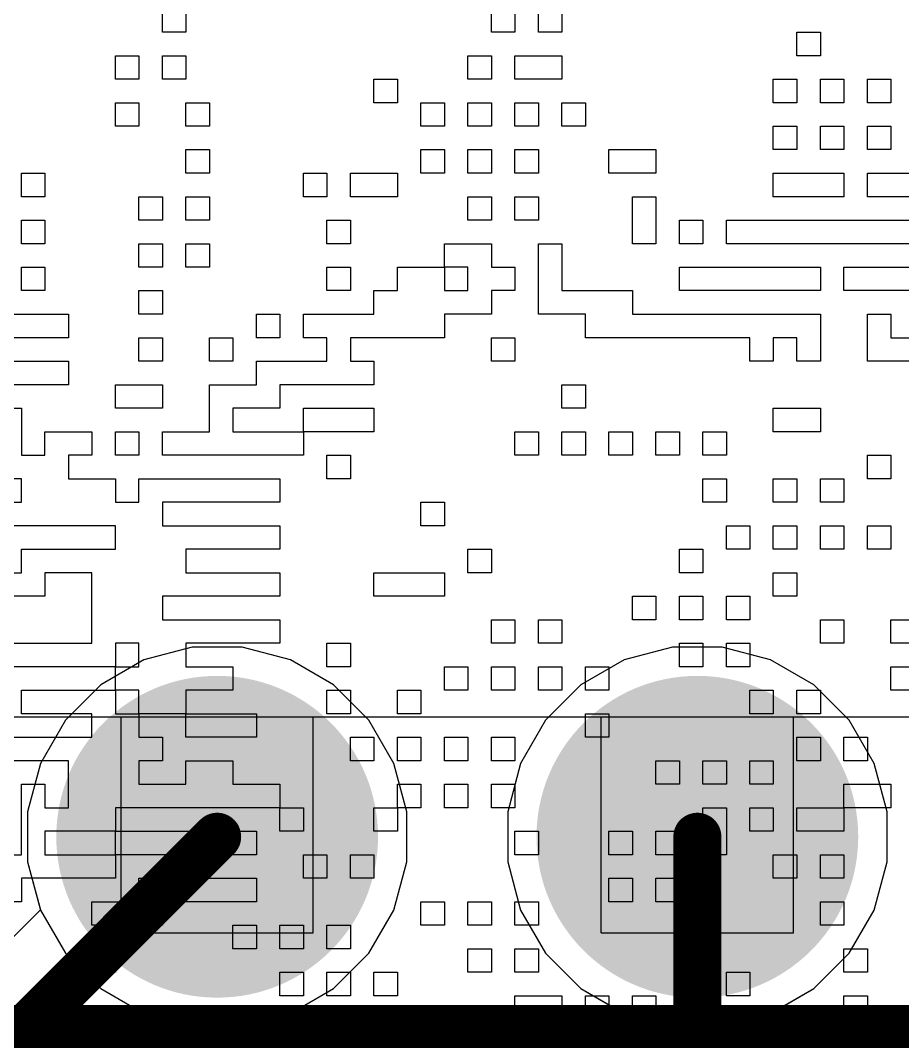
# Model space of a CAD drawing. Header units: inches. Extents: x 0.02 to 6.01, y 0.01 to 5.6.
# Drawn here: x 2.6159 to 2.7996, y 3.3324 to 3.545 of the extents above; entities that cross this region are included whole.
import ezdxf

# ---------------------------------------------------------------- set-up
doc = ezdxf.new("R2010")
doc.units = ezdxf.units.IN
doc.header["$MEASUREMENT"] = 0
for name, color, linetype in [('Bottom Layer', 5, 'Continuous'), ('Bottom Overlay', 54, 'Continuous'), ('Bottom Solder', 6, 'Continuous'), ('Mechanical 13', 56, 'Continuous'), ('Multi-Layer', 9, 'Continuous'), ('Pad Holes', 156, 'Continuous'), ('Top Layer', 1, 'Continuous'), ('Top Overlay', 2, 'Continuous'), ('Top Solder', 216, 'Continuous')]:
    doc.layers.add(name, color=color, linetype=linetype)

# ---------------------------------------------------------------- blocks, each defined once
blk = doc.blocks.new('DIP254P1524X483_40_35')
at = {"layer": 'Bottom Layer'}
h = blk.add_hatch(color=5, dxfattribs=at)
edge = h.paths.add_edge_path()
edge.add_arc((-0.6, 1.3), 0.0295, 0, 360)
h = blk.add_hatch(color=5, dxfattribs=at)
edge = h.paths.add_edge_path()
edge.add_arc((-0.6, 1.2), 0.0295, 0, 360)
at = {"layer": 'Bottom Solder'}
h = blk.add_hatch(color=6, dxfattribs=at)
edge = h.paths.add_edge_path()
edge.add_arc((-0.6, 1.3), 0.0335, 0, 360)
h = blk.add_hatch(color=6, dxfattribs=at)
edge = h.paths.add_edge_path()
edge.add_arc((-0.6, 1.2), 0.0335, 0, 360)
at = {"layer": 'Multi-Layer'}
h = blk.add_hatch(color=9, dxfattribs=at)
edge = h.paths.add_edge_path()
edge.add_arc((-0.6, 1.3), 0.0295, 0, 360)
h = blk.add_hatch(color=9, dxfattribs=at)
edge = h.paths.add_edge_path()
edge.add_arc((-0.6, 1.2), 0.0295, 0, 360)
at = {"layer": 'Pad Holes'}
h = blk.add_hatch(color=7, dxfattribs=at)
edge = h.paths.add_edge_path()
edge.add_arc((-0.6, 1.3), 0.0195, 0, 360)
h = blk.add_hatch(color=7, dxfattribs=at)
edge = h.paths.add_edge_path()
edge.add_arc((-0.6, 1.2), 0.0195, 0, 360)
at = {"layer": 'Top Layer'}
h = blk.add_hatch(color=1, dxfattribs=at)
edge = h.paths.add_edge_path()
edge.add_arc((-0.6, 1.3), 0.0295, 0, 360)
h = blk.add_hatch(color=1, dxfattribs=at)
edge = h.paths.add_edge_path()
edge.add_arc((-0.6, 1.2), 0.0295, 0, 360)
at = {"layer": 'Top Solder'}
h = blk.add_hatch(color=216, dxfattribs=at)
edge = h.paths.add_edge_path()
edge.add_arc((-0.6, 1.3), 0.0335, 0, 360)
h = blk.add_hatch(color=216, dxfattribs=at)
edge = h.paths.add_edge_path()
edge.add_arc((-0.6, 1.2), 0.0335, 0, 360)
at = {"layer": 'Mechanical 13'}
for points in [[(-0.575, 1.985), (-0.575, -0.085)], [(-0.62, 1.32), (-0.62, 1.28)], [(-0.62, 1.32), (-0.575, 1.32)], [(-0.575, 1.32), (-0.575, 1.28)], [(-0.62, 1.28), (-0.575, 1.28)], [(-0.62, 1.22), (-0.62, 1.18)], [(-0.62, 1.22), (-0.575, 1.22)], [(-0.575, 1.22), (-0.575, 1.18)], [(-0.62, 1.18), (-0.575, 1.18)]]:
    blk.add_lwpolyline(points, dxfattribs=at)
for points in [[(-0.62, 1.32, 1), (-0.62, 1.32, 1)], [(-0.62, 1.32, 1), (-0.62, 1.32, 1)], [(-0.575, 1.32, 1), (-0.575, 1.32, 1)], [(-0.575, 1.32, 1), (-0.575, 1.32, 1)], [(-0.62, 1.28, 1), (-0.62, 1.28, 1)], [(-0.62, 1.28, 1), (-0.62, 1.28, 1)], [(-0.575, 1.28, 1), (-0.575, 1.28, 1)], [(-0.575, 1.28, 1), (-0.575, 1.28, 1)], [(-0.62, 1.22, 1), (-0.62, 1.22, 1)], [(-0.62, 1.22, 1), (-0.62, 1.22, 1)], [(-0.575, 1.22, 1), (-0.575, 1.22, 1)], [(-0.575, 1.22, 1), (-0.575, 1.22, 1)], [(-0.62, 1.18, 1), (-0.62, 1.18, 1)], [(-0.62, 1.18, 1), (-0.62, 1.18, 1)], [(-0.575, 1.18, 1), (-0.575, 1.18, 1)], [(-0.575, 1.18, 1), (-0.575, 1.18, 1)]]:
    blk.add_lwpolyline(points, format="xyb", close=True, dxfattribs=at)

msp = doc.modelspace()

# ---------------------------------------------------------------- linework, layer by layer
at = {"layer": 'Bottom Layer'}
for p, q in [((2.65167, 3.4145), (2.64163, 3.41181)), ((2.66207, 3.4145), (2.65167, 3.4145)), ((2.67212, 3.41181), (2.66207, 3.4145)), ((2.75167, 3.4145), (2.74163, 3.41181)), ((2.76207, 3.4145), (2.75167, 3.4145)), ((2.77212, 3.41181), (2.76207, 3.4145)), ((2.64163, 3.41181), (2.63262, 3.40661)), ((2.68113, 3.40661), (2.67212, 3.41181)), ((2.74163, 3.41181), (2.73262, 3.40661)), ((2.78113, 3.40661), (2.77212, 3.41181)), ((2.63262, 3.40661), (2.62527, 3.39925)), ((2.68848, 3.39925), (2.68113, 3.40661)), ((2.73262, 3.40661), (2.72527, 3.39925)), ((2.78848, 3.39925), (2.78113, 3.40661)), ((2.62527, 3.39925), (2.62007, 3.39025)), ((2.69368, 3.39025), (2.68848, 3.39925)), ((2.72527, 3.39925), (2.72007, 3.39025)), ((2.79368, 3.39025), (2.78848, 3.39925)), ((2.62007, 3.39025), (2.61737, 3.3802)), ((2.69637, 3.3802), (2.69368, 3.39025)), ((2.72007, 3.39025), (2.71737, 3.3802)), ((2.79637, 3.3802), (2.79368, 3.39025)), ((2.61737, 3.3802), (2.61737, 3.3698)), ((2.69637, 3.3698), (2.69637, 3.3802)), ((2.71737, 3.3802), (2.71737, 3.3698)), ((2.79637, 3.3698), (2.79637, 3.3802)), ((2.61737, 3.3698), (2.62005, 3.35981)), ((2.69368, 3.35975), (2.69637, 3.3698)), ((2.71737, 3.3698), (2.72007, 3.35975)), ((2.79368, 3.35975), (2.79637, 3.3698)), ((2.62005, 3.35981), (2.59942, 3.33918)), ((2.68848, 3.35075), (2.69368, 3.35975)), ((2.72007, 3.35975), (2.72527, 3.35075)), ((2.78848, 3.35075), (2.79368, 3.35975)), ((2.68113, 3.34339), (2.68848, 3.35075)), ((2.72527, 3.35075), (2.73262, 3.34339)), ((2.78113, 3.34339), (2.78848, 3.35075)), ((2.67212, 3.33819), (2.68113, 3.34339)), ((2.73262, 3.34339), (2.74158, 3.33822)), ((2.77217, 3.33822), (2.78113, 3.34339)), ((2.62553, 3.32203), (2.64168, 3.33818)), ((2.64168, 3.33818), (2.65167, 3.3355)), ((2.66207, 3.3355), (2.67212, 3.33819)), ((2.74158, 3.33822), (2.74158, 3.25524)), ((2.77217, 3.25587), (2.77217, 3.33822)), ((2.65167, 3.3355), (2.66207, 3.3355))]:
    msp.add_line(p, q, dxfattribs=at)
for points in [[(2.61024, 3.32836, 0.01, 0.01, 0), (2.65687, 3.375, 0.01, 0.01, 0)], [(2.75687, 3.2489, 0.01, 0.01, 0), (2.75687, 3.375, 0.01, 0.01, 0)]]:
    msp.add_lwpolyline(points, format="xyseb", dxfattribs=at)
for points in [[(2.65437, 3.375, 0.005, 0.005, 1), (2.65937, 3.375, 0.005, 0.005, 1)], [(2.75437, 3.375, 0.005, 0.005, 1), (2.75937, 3.375, 0.005, 0.005, 1)]]:
    msp.add_lwpolyline(points, format="xyseb", close=True, dxfattribs=at)
at = {"layer": 'Bottom Overlay'}
for p, q in [((2.64547, 3.54253), (2.64547, 3.54743)), ((2.65036, 3.54743), (2.65036, 3.54253)), ((2.71397, 3.54253), (2.71397, 3.54743)), ((2.71887, 3.54743), (2.71887, 3.54253)), ((2.72376, 3.54253), (2.72376, 3.54743)), ((2.72865, 3.54743), (2.72865, 3.54253)), ((2.65036, 3.54253), (2.64547, 3.54253)), ((2.71887, 3.54253), (2.71397, 3.54253)), ((2.72865, 3.54253), (2.72376, 3.54253)), ((2.77759, 3.53764), (2.77759, 3.54253)), ((2.77759, 3.54253), (2.78248, 3.54253)), ((2.78248, 3.54253), (2.78248, 3.53764)), ((2.63568, 3.53275), (2.63568, 3.53764)), ((2.63568, 3.53764), (2.64057, 3.53764)), ((2.64057, 3.53764), (2.64057, 3.53275)), ((2.64547, 3.53275), (2.64547, 3.53764)), ((2.64547, 3.53764), (2.65036, 3.53764)), ((2.65036, 3.53764), (2.65036, 3.53275)), ((2.70908, 3.53275), (2.70908, 3.53764)), ((2.70908, 3.53764), (2.71397, 3.53764)), ((2.71397, 3.53764), (2.71397, 3.53275)), ((2.71887, 3.53764), (2.72376, 3.53764)), ((2.71887, 3.53275), (2.71887, 3.53764)), ((2.72376, 3.53764), (2.72865, 3.53764)), ((2.72865, 3.53764), (2.72865, 3.53275)), ((2.78248, 3.53764), (2.77759, 3.53764)), ((2.64057, 3.53275), (2.63568, 3.53275)), ((2.65036, 3.53275), (2.64547, 3.53275)), ((2.68951, 3.52785), (2.68951, 3.53275)), ((2.68951, 3.53275), (2.6944, 3.53275)), ((2.6944, 3.53275), (2.6944, 3.52785)), ((2.71397, 3.53275), (2.70908, 3.53275)), ((2.72865, 3.53275), (2.71887, 3.53275)), ((2.77269, 3.52785), (2.77269, 3.53275)), ((2.77269, 3.53275), (2.77759, 3.53275)), ((2.77759, 3.53275), (2.77759, 3.52785)), ((2.78248, 3.52785), (2.78248, 3.53275)), ((2.78248, 3.53275), (2.78737, 3.53275)), ((2.78737, 3.53275), (2.78737, 3.52785)), ((2.79227, 3.52785), (2.79227, 3.53275)), ((2.79227, 3.53275), (2.79716, 3.53275)), ((2.79716, 3.53275), (2.79716, 3.52785)), ((2.63568, 3.52785), (2.64057, 3.52785)), ((2.63568, 3.52296), (2.63568, 3.52785)), ((2.64057, 3.52785), (2.64057, 3.52296)), ((2.65036, 3.52296), (2.65036, 3.52785)), ((2.65036, 3.52785), (2.65525, 3.52785)), ((2.65525, 3.52785), (2.65525, 3.52296)), ((2.6944, 3.52785), (2.68951, 3.52785)), ((2.69929, 3.52296), (2.69929, 3.52785)), ((2.69929, 3.52785), (2.70419, 3.52785)), ((2.70419, 3.52785), (2.70419, 3.52296)), ((2.70908, 3.52296), (2.70908, 3.52785)), ((2.70908, 3.52785), (2.71397, 3.52785)), ((2.71397, 3.52785), (2.71397, 3.52296)), ((2.71887, 3.52785), (2.72376, 3.52785)), ((2.71887, 3.52296), (2.71887, 3.52785)), ((2.72376, 3.52785), (2.72376, 3.52296)), ((2.72865, 3.52785), (2.73355, 3.52785)), ((2.72865, 3.52296), (2.72865, 3.52785)), ((2.73355, 3.52785), (2.73355, 3.52296)), ((2.77759, 3.52785), (2.77269, 3.52785)), ((2.78737, 3.52785), (2.78248, 3.52785)), ((2.79716, 3.52785), (2.79227, 3.52785)), ((2.64057, 3.52296), (2.63568, 3.52296)), ((2.65525, 3.52296), (2.65036, 3.52296)), ((2.70419, 3.52296), (2.69929, 3.52296)), ((2.71397, 3.52296), (2.70908, 3.52296)), ((2.72376, 3.52296), (2.71887, 3.52296)), ((2.73355, 3.52296), (2.72865, 3.52296)), ((2.77269, 3.52296), (2.77759, 3.52296)), ((2.77269, 3.51807), (2.77269, 3.52296)), ((2.77759, 3.52296), (2.77759, 3.51807)), ((2.78248, 3.52296), (2.78737, 3.52296)), ((2.78248, 3.51807), (2.78248, 3.52296)), ((2.78737, 3.52296), (2.78737, 3.51807)), ((2.79227, 3.51807), (2.79227, 3.52296)), ((2.79227, 3.52296), (2.79716, 3.52296)), ((2.79716, 3.52296), (2.79716, 3.51807)), ((2.65036, 3.51807), (2.65525, 3.51807)), ((2.65036, 3.51317), (2.65036, 3.51807)), ((2.65525, 3.51807), (2.65525, 3.51317)), ((2.69929, 3.51317), (2.69929, 3.51807)), ((2.69929, 3.51807), (2.70419, 3.51807)), ((2.70419, 3.51807), (2.70419, 3.51317)), ((2.70908, 3.51807), (2.71397, 3.51807)), ((2.70908, 3.51317), (2.70908, 3.51807)), ((2.71397, 3.51807), (2.71397, 3.51317)), ((2.71887, 3.51317), (2.71887, 3.51807)), ((2.71887, 3.51807), (2.72376, 3.51807)), ((2.72376, 3.51807), (2.72376, 3.51317)), ((2.73844, 3.51317), (2.73844, 3.51807)), ((2.73844, 3.51807), (2.74823, 3.51807)), ((2.74823, 3.51807), (2.74823, 3.51317)), ((2.77759, 3.51807), (2.77269, 3.51807)), ((2.78737, 3.51807), (2.78248, 3.51807)), ((2.79716, 3.51807), (2.79227, 3.51807)), ((2.61611, 3.50828), (2.61611, 3.51317)), ((2.61611, 3.51317), (2.621, 3.51317)), ((2.621, 3.51317), (2.621, 3.50828)), ((2.65525, 3.51317), (2.65036, 3.51317)), ((2.67483, 3.50828), (2.67483, 3.51317)), ((2.67483, 3.51317), (2.67972, 3.51317)), ((2.67972, 3.51317), (2.67972, 3.50828)), ((2.68461, 3.50828), (2.68461, 3.51317)), ((2.68461, 3.51317), (2.6944, 3.51317)), ((2.6944, 3.51317), (2.6944, 3.50828)), ((2.70419, 3.51317), (2.69929, 3.51317)), ((2.71397, 3.51317), (2.70908, 3.51317)), ((2.72376, 3.51317), (2.71887, 3.51317)), ((2.74823, 3.51317), (2.73844, 3.51317)), ((2.77269, 3.50828), (2.77269, 3.51317)), ((2.77269, 3.51317), (2.78737, 3.51317)), ((2.78737, 3.51317), (2.78737, 3.50828)), ((2.79227, 3.50828), (2.79227, 3.51317)), ((2.79227, 3.51317), (2.80205, 3.51317)), ((2.621, 3.50828), (2.61611, 3.50828)), ((2.64057, 3.50339), (2.64057, 3.50828)), ((2.64057, 3.50828), (2.64547, 3.50828)), ((2.64547, 3.50828), (2.64547, 3.50339)), ((2.65036, 3.50339), (2.65036, 3.50828)), ((2.65036, 3.50828), (2.65525, 3.50828)), ((2.65525, 3.50828), (2.65525, 3.50339)), ((2.67972, 3.50828), (2.67483, 3.50828)), ((2.68951, 3.50828), (2.68461, 3.50828)), ((2.6944, 3.50828), (2.68951, 3.50828)), ((2.70908, 3.50339), (2.70908, 3.50828)), ((2.70908, 3.50828), (2.71397, 3.50828)), ((2.71397, 3.50828), (2.71397, 3.50339)), ((2.71887, 3.50339), (2.71887, 3.50828)), ((2.71887, 3.50828), (2.72376, 3.50828)), ((2.72376, 3.50828), (2.72376, 3.50339)), ((2.74333, 3.49849), (2.74333, 3.50828)), ((2.74333, 3.50828), (2.74823, 3.50828)), ((2.74823, 3.50828), (2.74823, 3.50339)), ((2.78737, 3.50828), (2.77269, 3.50828)), ((2.79716, 3.50828), (2.79227, 3.50828)), ((2.80205, 3.50828), (2.79716, 3.50828)), ((2.61611, 3.49849), (2.61611, 3.50339)), ((2.61611, 3.50339), (2.621, 3.50339)), ((2.621, 3.50339), (2.621, 3.49849)), ((2.64547, 3.50339), (2.64057, 3.50339)), ((2.65525, 3.50339), (2.65036, 3.50339)), ((2.67972, 3.49849), (2.67972, 3.50339)), ((2.67972, 3.50339), (2.68461, 3.50339)), ((2.68461, 3.50339), (2.68461, 3.49849)), ((2.71397, 3.50339), (2.70908, 3.50339)), ((2.72376, 3.50339), (2.71887, 3.50339)), ((2.74823, 3.50339), (2.74823, 3.49849)), ((2.75312, 3.49849), (2.75312, 3.50339)), ((2.75312, 3.50339), (2.75801, 3.50339)), ((2.75801, 3.50339), (2.75801, 3.49849)), ((2.76291, 3.49849), (2.76291, 3.50339)), ((2.76291, 3.50339), (2.82163, 3.50339)), ((2.621, 3.49849), (2.61611, 3.49849)), ((2.64057, 3.49849), (2.64547, 3.49849)), ((2.64057, 3.4936), (2.64057, 3.49849)), ((2.64547, 3.49849), (2.64547, 3.4936)), ((2.65036, 3.49849), (2.65525, 3.49849)), ((2.65036, 3.4936), (2.65036, 3.49849)), ((2.65525, 3.49849), (2.65525, 3.4936)), ((2.68461, 3.49849), (2.67972, 3.49849)), ((2.70419, 3.4936), (2.70419, 3.49849)), ((2.70419, 3.49849), (2.71397, 3.49849)), ((2.71397, 3.49849), (2.71397, 3.4936)), ((2.72376, 3.48381), (2.72376, 3.49849)), ((2.72376, 3.49849), (2.72865, 3.49849)), ((2.72865, 3.49849), (2.72865, 3.48871)), ((2.74823, 3.49849), (2.74333, 3.49849)), ((2.75801, 3.49849), (2.75312, 3.49849)), ((2.79227, 3.49849), (2.76291, 3.49849)), ((2.79716, 3.49849), (2.79227, 3.49849)), ((2.82163, 3.49849), (2.79716, 3.49849)), ((2.61611, 3.48871), (2.61611, 3.4936)), ((2.61611, 3.4936), (2.621, 3.4936)), ((2.621, 3.4936), (2.621, 3.48871)), ((2.64547, 3.4936), (2.64057, 3.4936)), ((2.65525, 3.4936), (2.65036, 3.4936)), ((2.67972, 3.48871), (2.67972, 3.4936)), ((2.67972, 3.4936), (2.68461, 3.4936)), ((2.68461, 3.4936), (2.68461, 3.48871)), ((2.6944, 3.48871), (2.6944, 3.4936)), ((2.6944, 3.4936), (2.70419, 3.4936)), ((2.70419, 3.4936), (2.70419, 3.48871)), ((2.70908, 3.4936), (2.70419, 3.4936)), ((2.70908, 3.48871), (2.70908, 3.4936)), ((2.71397, 3.4936), (2.71887, 3.4936)), ((2.71887, 3.4936), (2.71887, 3.48871)), ((2.75312, 3.48871), (2.75312, 3.4936)), ((2.75312, 3.4936), (2.77759, 3.4936)), ((2.77759, 3.4936), (2.78248, 3.4936)), ((2.78248, 3.4936), (2.78248, 3.48871)), ((2.78737, 3.48871), (2.78737, 3.4936)), ((2.78737, 3.4936), (2.80695, 3.4936)), ((2.621, 3.48871), (2.61611, 3.48871)), ((2.64057, 3.48381), (2.64057, 3.48871)), ((2.64057, 3.48871), (2.64547, 3.48871)), ((2.64547, 3.48871), (2.64547, 3.48381)), ((2.68461, 3.48871), (2.67972, 3.48871)), ((2.68951, 3.48381), (2.68951, 3.48871)), ((2.68951, 3.48871), (2.6944, 3.48871)), ((2.70419, 3.48871), (2.70908, 3.48871)), ((2.71887, 3.48871), (2.71397, 3.48871)), ((2.71397, 3.48871), (2.71397, 3.48381)), ((2.72865, 3.48871), (2.74333, 3.48871)), ((2.74333, 3.48871), (2.74333, 3.48381)), ((2.78248, 3.48871), (2.75312, 3.48871)), ((2.80695, 3.48871), (2.78737, 3.48871)), ((2.60632, 3.48381), (2.61611, 3.48381)), ((2.61611, 3.48381), (2.621, 3.48381)), ((2.621, 3.48381), (2.62589, 3.48381)), ((2.62589, 3.48381), (2.62589, 3.47892)), ((2.64547, 3.48381), (2.64057, 3.48381)), ((2.66504, 3.47892), (2.66504, 3.48381)), ((2.66504, 3.48381), (2.66993, 3.48381)), ((2.66993, 3.48381), (2.66993, 3.47892)), ((2.67483, 3.47892), (2.67483, 3.48381)), ((2.67483, 3.48381), (2.68951, 3.48381)), ((2.71397, 3.48381), (2.70419, 3.48381)), ((2.70419, 3.48381), (2.70419, 3.47892)), ((2.73355, 3.48381), (2.72376, 3.48381)), ((2.73355, 3.47892), (2.73355, 3.48381)), ((2.74333, 3.48381), (2.78248, 3.48381)), ((2.78248, 3.48381), (2.78248, 3.47403)), ((2.79227, 3.47892), (2.79227, 3.48381)), ((2.79227, 3.48381), (2.79716, 3.48381)), ((2.79716, 3.48381), (2.79716, 3.47892)), ((2.62589, 3.47892), (2.60632, 3.47892)), ((2.64057, 3.47403), (2.64057, 3.47892)), ((2.64057, 3.47892), (2.64547, 3.47892)), ((2.64547, 3.47892), (2.64547, 3.47403)), ((2.65525, 3.47403), (2.65525, 3.47892)), ((2.65525, 3.47892), (2.66015, 3.47892)), ((2.66015, 3.47892), (2.66015, 3.47403)), ((2.66993, 3.47892), (2.66504, 3.47892)), ((2.67972, 3.47892), (2.67483, 3.47892)), ((2.67972, 3.47403), (2.67972, 3.47892)), ((2.70419, 3.47892), (2.68461, 3.47892)), ((2.68461, 3.47892), (2.68461, 3.47403)), ((2.71397, 3.47403), (2.71397, 3.47892)), ((2.71397, 3.47892), (2.71887, 3.47892)), ((2.71887, 3.47892), (2.71887, 3.47403)), ((2.7678, 3.47892), (2.73355, 3.47892)), ((2.7678, 3.47403), (2.7678, 3.47892)), ((2.77759, 3.47892), (2.77269, 3.47892)), ((2.77269, 3.47892), (2.77269, 3.47403)), ((2.77759, 3.47403), (2.77759, 3.47892)), ((2.79227, 3.47403), (2.79227, 3.47892)), ((2.79716, 3.47892), (2.80205, 3.47892)), ((2.56717, 3.47403), (2.62589, 3.47403)), ((2.62589, 3.47403), (2.62589, 3.46913)), ((2.64547, 3.47403), (2.64057, 3.47403)), ((2.66015, 3.47403), (2.65525, 3.47403)), ((2.66504, 3.46913), (2.66504, 3.47403)), ((2.66504, 3.47403), (2.67972, 3.47403)), ((2.68461, 3.47403), (2.68951, 3.47403)), ((2.68951, 3.47403), (2.68951, 3.46913)), ((2.71887, 3.47403), (2.71397, 3.47403)), ((2.77269, 3.47403), (2.7678, 3.47403)), ((2.78248, 3.47403), (2.77759, 3.47403)), ((2.80205, 3.47403), (2.79227, 3.47403)), ((2.62589, 3.46913), (2.57207, 3.46913)), ((2.63568, 3.46424), (2.63568, 3.46913)), ((2.63568, 3.46913), (2.64057, 3.46913)), ((2.64057, 3.46913), (2.64547, 3.46913)), ((2.64547, 3.46913), (2.64547, 3.46424)), ((2.65525, 3.45935), (2.65525, 3.46913)), ((2.65525, 3.46913), (2.66504, 3.46913)), ((2.68951, 3.46913), (2.66993, 3.46913)), ((2.66993, 3.46913), (2.66993, 3.46424)), ((2.72865, 3.46913), (2.73355, 3.46913)), ((2.72865, 3.46424), (2.72865, 3.46913)), ((2.73355, 3.46913), (2.73355, 3.46424)), ((2.57207, 3.46424), (2.61611, 3.46424)), ((2.61611, 3.46424), (2.61611, 3.45445)), ((2.64547, 3.46424), (2.63568, 3.46424)), ((2.66504, 3.46424), (2.66015, 3.46424)), ((2.66015, 3.46424), (2.66015, 3.45935)), ((2.66993, 3.46424), (2.66504, 3.46424)), ((2.67483, 3.46424), (2.67972, 3.46424)), ((2.67483, 3.45935), (2.67483, 3.46424)), ((2.67972, 3.46424), (2.68951, 3.46424)), ((2.68951, 3.46424), (2.68951, 3.45935)), ((2.73355, 3.46424), (2.72865, 3.46424)), ((2.77269, 3.45935), (2.77269, 3.46424)), ((2.77269, 3.46424), (2.78248, 3.46424)), ((2.78248, 3.46424), (2.78248, 3.45935)), ((2.621, 3.45445), (2.621, 3.45935)), ((2.621, 3.45935), (2.63079, 3.45935)), ((2.63079, 3.45935), (2.63079, 3.45445)), ((2.63568, 3.45935), (2.64057, 3.45935)), ((2.63568, 3.45445), (2.63568, 3.45935)), ((2.64057, 3.45935), (2.64057, 3.45445)), ((2.64547, 3.45445), (2.64547, 3.45935)), ((2.64547, 3.45935), (2.65525, 3.45935)), ((2.66015, 3.45935), (2.67483, 3.45935)), ((2.68951, 3.45935), (2.67483, 3.45935)), ((2.67483, 3.45935), (2.67483, 3.45445)), ((2.71887, 3.45445), (2.71887, 3.45935)), ((2.71887, 3.45935), (2.72376, 3.45935)), ((2.72376, 3.45935), (2.72376, 3.45445)), ((2.72865, 3.45445), (2.72865, 3.45935)), ((2.72865, 3.45935), (2.73355, 3.45935)), ((2.73355, 3.45935), (2.73355, 3.45445)), ((2.73844, 3.45445), (2.73844, 3.45935)), ((2.73844, 3.45935), (2.74333, 3.45935)), ((2.74333, 3.45935), (2.74333, 3.45445)), ((2.74823, 3.45445), (2.74823, 3.45935)), ((2.74823, 3.45935), (2.75312, 3.45935)), ((2.75312, 3.45935), (2.75312, 3.45445)), ((2.75801, 3.45445), (2.75801, 3.45935)), ((2.75801, 3.45935), (2.76291, 3.45935)), ((2.76291, 3.45935), (2.76291, 3.45445)), ((2.78248, 3.45935), (2.77269, 3.45935)), ((2.61611, 3.45445), (2.621, 3.45445)), ((2.63079, 3.45445), (2.62589, 3.45445)), ((2.62589, 3.45445), (2.62589, 3.44956)), ((2.64057, 3.45445), (2.63568, 3.45445)), ((2.67483, 3.45445), (2.64547, 3.45445)), ((2.67972, 3.44956), (2.67972, 3.45445)), ((2.67972, 3.45445), (2.68461, 3.45445)), ((2.68461, 3.45445), (2.68461, 3.44956)), ((2.72376, 3.45445), (2.71887, 3.45445)), ((2.73355, 3.45445), (2.72865, 3.45445)), ((2.74333, 3.45445), (2.73844, 3.45445)), ((2.75312, 3.45445), (2.74823, 3.45445)), ((2.76291, 3.45445), (2.75801, 3.45445)), ((2.79227, 3.44956), (2.79227, 3.45445)), ((2.79227, 3.45445), (2.79716, 3.45445)), ((2.79716, 3.45445), (2.79716, 3.44956)), ((2.61611, 3.44956), (2.61121, 3.44956)), ((2.61611, 3.44467), (2.61611, 3.44956)), ((2.62589, 3.44956), (2.63568, 3.44956)), ((2.63568, 3.44956), (2.63568, 3.44467)), ((2.64057, 3.44467), (2.64057, 3.44956)), ((2.64057, 3.44956), (2.66993, 3.44956)), ((2.66993, 3.44956), (2.66993, 3.44467)), ((2.68461, 3.44956), (2.67972, 3.44956)), ((2.75801, 3.44467), (2.75801, 3.44956)), ((2.75801, 3.44956), (2.76291, 3.44956)), ((2.76291, 3.44956), (2.76291, 3.44467)), ((2.77269, 3.44467), (2.77269, 3.44956)), ((2.77269, 3.44956), (2.77759, 3.44956)), ((2.77759, 3.44956), (2.77759, 3.44467)), ((2.78248, 3.44956), (2.78737, 3.44956)), ((2.78248, 3.44467), (2.78248, 3.44956)), ((2.78737, 3.44956), (2.78737, 3.44467)), ((2.79716, 3.44956), (2.79227, 3.44956)), ((2.61121, 3.44467), (2.61611, 3.44467)), ((2.63568, 3.44467), (2.64057, 3.44467)), ((2.66993, 3.44467), (2.64547, 3.44467)), ((2.64547, 3.44467), (2.64547, 3.43977)), ((2.69929, 3.43977), (2.69929, 3.44467)), ((2.69929, 3.44467), (2.70419, 3.44467)), ((2.70419, 3.44467), (2.70419, 3.43977)), ((2.76291, 3.44467), (2.75801, 3.44467)), ((2.77759, 3.44467), (2.77269, 3.44467)), ((2.78737, 3.44467), (2.78248, 3.44467)), ((2.63568, 3.43977), (2.61121, 3.43977)), ((2.63568, 3.43488), (2.63568, 3.43977)), ((2.64547, 3.43977), (2.66993, 3.43977)), ((2.66993, 3.43977), (2.66993, 3.43488)), ((2.70419, 3.43977), (2.69929, 3.43977)), ((2.76291, 3.43977), (2.7678, 3.43977)), ((2.76291, 3.43488), (2.76291, 3.43977)), ((2.7678, 3.43977), (2.7678, 3.43488)), ((2.77269, 3.43488), (2.77269, 3.43977)), ((2.77269, 3.43977), (2.77759, 3.43977)), ((2.77759, 3.43977), (2.77759, 3.43488)), ((2.78248, 3.43488), (2.78248, 3.43977)), ((2.78248, 3.43977), (2.78737, 3.43977)), ((2.78737, 3.43977), (2.78737, 3.43488)), ((2.79227, 3.43488), (2.79227, 3.43977)), ((2.79227, 3.43977), (2.79716, 3.43977)), ((2.79716, 3.43977), (2.79716, 3.43488)), ((2.61611, 3.42999), (2.61611, 3.43488)), ((2.61611, 3.43488), (2.63568, 3.43488)), ((2.66993, 3.43488), (2.65036, 3.43488)), ((2.65036, 3.43488), (2.65036, 3.42999)), ((2.70908, 3.42999), (2.70908, 3.43488)), ((2.70908, 3.43488), (2.71397, 3.43488)), ((2.71397, 3.43488), (2.71397, 3.42999)), ((2.75312, 3.42999), (2.75312, 3.43488)), ((2.75312, 3.43488), (2.75801, 3.43488)), ((2.75801, 3.43488), (2.75801, 3.42999)), ((2.7678, 3.43488), (2.76291, 3.43488)), ((2.77759, 3.43488), (2.77269, 3.43488)), ((2.78737, 3.43488), (2.78248, 3.43488)), ((2.79716, 3.43488), (2.79227, 3.43488)), ((2.61121, 3.42999), (2.61611, 3.42999)), ((2.63079, 3.42999), (2.621, 3.42999)), ((2.621, 3.42999), (2.621, 3.42509)), ((2.63079, 3.41531), (2.63079, 3.42999)), ((2.65036, 3.42999), (2.66993, 3.42999)), ((2.66993, 3.42999), (2.66993, 3.42509)), ((2.68951, 3.42999), (2.6944, 3.42999)), ((2.68951, 3.42509), (2.68951, 3.42999)), ((2.6944, 3.42999), (2.70419, 3.42999)), ((2.70419, 3.42999), (2.70419, 3.42509)), ((2.71397, 3.42999), (2.70908, 3.42999)), ((2.75801, 3.42999), (2.75312, 3.42999)), ((2.77269, 3.42999), (2.77759, 3.42999)), ((2.77269, 3.42509), (2.77269, 3.42999)), ((2.77759, 3.42999), (2.77759, 3.42509)), ((2.621, 3.42509), (2.61121, 3.42509)), ((2.66993, 3.42509), (2.64547, 3.42509)), ((2.64547, 3.42509), (2.64547, 3.4202)), ((2.70419, 3.42509), (2.68951, 3.42509)), ((2.74333, 3.42509), (2.74823, 3.42509)), ((2.74333, 3.4202), (2.74333, 3.42509)), ((2.74823, 3.42509), (2.74823, 3.4202)), ((2.75312, 3.42509), (2.75801, 3.42509)), ((2.75312, 3.4202), (2.75312, 3.42509)), ((2.75801, 3.42509), (2.75801, 3.4202)), ((2.76291, 3.42509), (2.7678, 3.42509)), ((2.76291, 3.4202), (2.76291, 3.42509)), ((2.7678, 3.42509), (2.7678, 3.4202)), ((2.77759, 3.42509), (2.77269, 3.42509)), ((2.64547, 3.4202), (2.66993, 3.4202)), ((2.66993, 3.4202), (2.66993, 3.41531)), ((2.71397, 3.41531), (2.71397, 3.4202)), ((2.71397, 3.4202), (2.71887, 3.4202)), ((2.71887, 3.4202), (2.71887, 3.41531)), ((2.72376, 3.41531), (2.72376, 3.4202)), ((2.72376, 3.4202), (2.72865, 3.4202)), ((2.72865, 3.4202), (2.72865, 3.41531)), ((2.74823, 3.4202), (2.74333, 3.4202)), ((2.75801, 3.4202), (2.75312, 3.4202)), ((2.7678, 3.4202), (2.76291, 3.4202)), ((2.78248, 3.4202), (2.78737, 3.4202)), ((2.78248, 3.41531), (2.78248, 3.4202)), ((2.78737, 3.4202), (2.78737, 3.41531)), ((2.79716, 3.4202), (2.80205, 3.4202)), ((2.79716, 3.41531), (2.79716, 3.4202)), ((2.61121, 3.41531), (2.63079, 3.41531)), ((2.64057, 3.41531), (2.63568, 3.41531)), ((2.63568, 3.41531), (2.63568, 3.41041)), ((2.64057, 3.41041), (2.64057, 3.41531)), ((2.66993, 3.41531), (2.65036, 3.41531)), ((2.65036, 3.41531), (2.65036, 3.41041)), ((2.67972, 3.41041), (2.67972, 3.41531)), ((2.67972, 3.41531), (2.68461, 3.41531)), ((2.68461, 3.41531), (2.68461, 3.41041)), ((2.71887, 3.41531), (2.71397, 3.41531)), ((2.72865, 3.41531), (2.72376, 3.41531)), ((2.75312, 3.41041), (2.75312, 3.41531)), ((2.75312, 3.41531), (2.75801, 3.41531)), ((2.75801, 3.41531), (2.75801, 3.41041)), ((2.76291, 3.41041), (2.76291, 3.41531)), ((2.76291, 3.41531), (2.7678, 3.41531)), ((2.7678, 3.41531), (2.7678, 3.41041)), ((2.78737, 3.41531), (2.78248, 3.41531)), ((2.80205, 3.41531), (2.79716, 3.41531)), ((2.63568, 3.41041), (2.61121, 3.41041)), ((2.63568, 3.40552), (2.63568, 3.41041)), ((2.63568, 3.41041), (2.64057, 3.41041)), ((2.65036, 3.41041), (2.66015, 3.41041)), ((2.66015, 3.41041), (2.66015, 3.40552)), ((2.68461, 3.41041), (2.67972, 3.41041)), ((2.70419, 3.40552), (2.70419, 3.41041)), ((2.70419, 3.41041), (2.70908, 3.41041)), ((2.70908, 3.41041), (2.70908, 3.40552)), ((2.71397, 3.40552), (2.71397, 3.41041)), ((2.71397, 3.41041), (2.71887, 3.41041)), ((2.71887, 3.41041), (2.71887, 3.40552)), ((2.72376, 3.40552), (2.72376, 3.41041)), ((2.72376, 3.41041), (2.72865, 3.41041)), ((2.72865, 3.41041), (2.72865, 3.40552)), ((2.73355, 3.40552), (2.73355, 3.41041)), ((2.73355, 3.41041), (2.73844, 3.41041)), ((2.73844, 3.41041), (2.73844, 3.40552)), ((2.75801, 3.41041), (2.75312, 3.41041)), ((2.7678, 3.41041), (2.76291, 3.41041)), ((2.79716, 3.40552), (2.79716, 3.41041)), ((2.79716, 3.41041), (2.80205, 3.41041)), ((2.61611, 3.40063), (2.61611, 3.40552)), ((2.61611, 3.40552), (2.63568, 3.40552)), ((2.64057, 3.40552), (2.63568, 3.40552)), ((2.63568, 3.40552), (2.63568, 3.40063)), ((2.64057, 3.40063), (2.64057, 3.40552)), ((2.66015, 3.40552), (2.65036, 3.40552)), ((2.65036, 3.40552), (2.65036, 3.40063)), ((2.67972, 3.40063), (2.67972, 3.40552)), ((2.67972, 3.40552), (2.68461, 3.40552)), ((2.68461, 3.40552), (2.68461, 3.40063)), ((2.6944, 3.40063), (2.6944, 3.40552)), ((2.6944, 3.40552), (2.69929, 3.40552)), ((2.69929, 3.40552), (2.69929, 3.40063)), ((2.70908, 3.40552), (2.70419, 3.40552)), ((2.71887, 3.40552), (2.71397, 3.40552)), ((2.72865, 3.40552), (2.72376, 3.40552)), ((2.73844, 3.40552), (2.73355, 3.40552)), ((2.7678, 3.40552), (2.77269, 3.40552)), ((2.7678, 3.40063), (2.7678, 3.40552)), ((2.77269, 3.40552), (2.77269, 3.40063)), ((2.77759, 3.40063), (2.77759, 3.40552)), ((2.77759, 3.40552), (2.78248, 3.40552)), ((2.78248, 3.40552), (2.78248, 3.40063)), ((2.80205, 3.40552), (2.79716, 3.40552)), ((2.63079, 3.40063), (2.61611, 3.40063)), ((2.63079, 3.39573), (2.63079, 3.40063)), ((2.63568, 3.40063), (2.64057, 3.40063)), ((2.65036, 3.40063), (2.64057, 3.40063)), ((2.64057, 3.40063), (2.64057, 3.39573)), ((2.65036, 3.39573), (2.65036, 3.40063)), ((2.65036, 3.40063), (2.66504, 3.40063)), ((2.66504, 3.40063), (2.66504, 3.39573)), ((2.68461, 3.40063), (2.67972, 3.40063)), ((2.69929, 3.40063), (2.6944, 3.40063)), ((2.73355, 3.39573), (2.73355, 3.40063)), ((2.73355, 3.40063), (2.73844, 3.40063)), ((2.73844, 3.40063), (2.73844, 3.39573)), ((2.77269, 3.40063), (2.7678, 3.40063)), ((2.78248, 3.40063), (2.77759, 3.40063)), ((2.60632, 3.39573), (2.63079, 3.39573)), ((2.64057, 3.39573), (2.64547, 3.39573)), ((2.64547, 3.39573), (2.64547, 3.39084)), ((2.65525, 3.39573), (2.65036, 3.39573)), ((2.66015, 3.39573), (2.65525, 3.39573)), ((2.66504, 3.39573), (2.66015, 3.39573)), ((2.68461, 3.39084), (2.68461, 3.39573)), ((2.68461, 3.39573), (2.68951, 3.39573)), ((2.68951, 3.39573), (2.68951, 3.39084)), ((2.6944, 3.39084), (2.6944, 3.39573)), ((2.6944, 3.39573), (2.69929, 3.39573)), ((2.69929, 3.39573), (2.69929, 3.39084)), ((2.70419, 3.39573), (2.70908, 3.39573)), ((2.70419, 3.39084), (2.70419, 3.39573)), ((2.70908, 3.39573), (2.70908, 3.39084)), ((2.71397, 3.39084), (2.71397, 3.39573)), ((2.71397, 3.39573), (2.71887, 3.39573)), ((2.71887, 3.39573), (2.71887, 3.39084)), ((2.73844, 3.39573), (2.73355, 3.39573)), ((2.77759, 3.39573), (2.78248, 3.39573)), ((2.77759, 3.39084), (2.77759, 3.39573)), ((2.78248, 3.39573), (2.78248, 3.39084)), ((2.78737, 3.39573), (2.79227, 3.39573)), ((2.78737, 3.39084), (2.78737, 3.39573)), ((2.79227, 3.39573), (2.79227, 3.39084)), ((2.62589, 3.39084), (2.60632, 3.39084)), ((2.62589, 3.38105), (2.62589, 3.39084)), ((2.64547, 3.39084), (2.64057, 3.39084)), ((2.64057, 3.39084), (2.64057, 3.38595)), ((2.65036, 3.38595), (2.65036, 3.39084)), ((2.65036, 3.39084), (2.66015, 3.39084)), ((2.66015, 3.39084), (2.66015, 3.38595)), ((2.68951, 3.39084), (2.68461, 3.39084)), ((2.69929, 3.39084), (2.6944, 3.39084)), ((2.70908, 3.39084), (2.70419, 3.39084)), ((2.71887, 3.39084), (2.71397, 3.39084)), ((2.74823, 3.38595), (2.74823, 3.39084)), ((2.74823, 3.39084), (2.75312, 3.39084)), ((2.75312, 3.39084), (2.75312, 3.38595)), ((2.75801, 3.39084), (2.76291, 3.39084)), ((2.75801, 3.38595), (2.75801, 3.39084)), ((2.76291, 3.39084), (2.76291, 3.38595)), ((2.7678, 3.38595), (2.7678, 3.39084)), ((2.7678, 3.39084), (2.77269, 3.39084)), ((2.77269, 3.39084), (2.77269, 3.38595)), ((2.78248, 3.39084), (2.77759, 3.39084)), ((2.79227, 3.39084), (2.78737, 3.39084)), ((2.61611, 3.37127), (2.61611, 3.38595)), ((2.61611, 3.38595), (2.621, 3.38595)), ((2.621, 3.38595), (2.621, 3.38105)), ((2.64057, 3.38595), (2.65036, 3.38595)), ((2.66015, 3.38595), (2.66993, 3.38595)), ((2.66993, 3.38595), (2.66993, 3.38105)), ((2.6944, 3.38105), (2.6944, 3.38595)), ((2.6944, 3.38595), (2.69929, 3.38595)), ((2.69929, 3.38595), (2.69929, 3.38105)), ((2.70419, 3.38105), (2.70419, 3.38595)), ((2.70419, 3.38595), (2.70908, 3.38595)), ((2.70908, 3.38595), (2.70908, 3.38105)), ((2.71397, 3.38105), (2.71397, 3.38595)), ((2.71397, 3.38595), (2.71887, 3.38595)), ((2.71887, 3.38595), (2.71887, 3.38105)), ((2.75312, 3.38595), (2.74823, 3.38595)), ((2.76291, 3.38595), (2.75801, 3.38595)), ((2.77269, 3.38595), (2.7678, 3.38595)), ((2.78737, 3.38105), (2.78737, 3.38595)), ((2.78737, 3.38595), (2.79716, 3.38595)), ((2.79716, 3.38595), (2.79716, 3.38105)), ((2.621, 3.38105), (2.62589, 3.38105)), ((2.66993, 3.38105), (2.63568, 3.38105)), ((2.63568, 3.38105), (2.63568, 3.37616)), ((2.66993, 3.37616), (2.66993, 3.38105)), ((2.66993, 3.38105), (2.67483, 3.38105)), ((2.67483, 3.38105), (2.67483, 3.37616)), ((2.68951, 3.37616), (2.68951, 3.38105)), ((2.68951, 3.38105), (2.6944, 3.38105)), ((2.69929, 3.38105), (2.6944, 3.38105)), ((2.6944, 3.38105), (2.6944, 3.37616)), ((2.70908, 3.38105), (2.70419, 3.38105)), ((2.71887, 3.38105), (2.71397, 3.38105)), ((2.75801, 3.37127), (2.75801, 3.38105)), ((2.75801, 3.38105), (2.76291, 3.38105)), ((2.76291, 3.38105), (2.76291, 3.37127)), ((2.7678, 3.38105), (2.77269, 3.38105)), ((2.7678, 3.37616), (2.7678, 3.38105)), ((2.77269, 3.38105), (2.77269, 3.37616)), ((2.77759, 3.38105), (2.78248, 3.38105)), ((2.77759, 3.37616), (2.77759, 3.38105)), ((2.78248, 3.38105), (2.78737, 3.38105)), ((2.78737, 3.38105), (2.78737, 3.37616)), ((2.79716, 3.38105), (2.78737, 3.38105)), ((2.63568, 3.37616), (2.621, 3.37616)), ((2.621, 3.37616), (2.621, 3.37127)), ((2.63568, 3.37127), (2.63568, 3.37616)), ((2.63568, 3.37616), (2.64547, 3.37616)), ((2.64547, 3.37616), (2.65036, 3.37616)), ((2.65036, 3.37616), (2.66504, 3.37616)), ((2.66504, 3.37616), (2.66504, 3.37127)), ((2.67483, 3.37616), (2.66993, 3.37616)), ((2.6944, 3.37616), (2.68951, 3.37616)), ((2.71887, 3.37127), (2.71887, 3.37616)), ((2.71887, 3.37616), (2.72376, 3.37616)), ((2.72376, 3.37616), (2.72376, 3.37127)), ((2.73844, 3.37127), (2.73844, 3.37616)), ((2.73844, 3.37616), (2.74333, 3.37616)), ((2.74333, 3.37616), (2.74333, 3.37127)), ((2.74823, 3.37127), (2.74823, 3.37616)), ((2.74823, 3.37616), (2.75312, 3.37616)), ((2.75312, 3.37616), (2.75312, 3.37127)), ((2.77269, 3.37616), (2.7678, 3.37616)), ((2.78737, 3.37616), (2.77759, 3.37616)), ((2.61121, 3.37127), (2.61611, 3.37127)), ((2.621, 3.37127), (2.63568, 3.37127)), ((2.66504, 3.37127), (2.63568, 3.37127)), ((2.63568, 3.37127), (2.63568, 3.36637)), ((2.67483, 3.36637), (2.67483, 3.37127)), ((2.67483, 3.37127), (2.67972, 3.37127)), ((2.67972, 3.37127), (2.67972, 3.36637)), ((2.68461, 3.36637), (2.68461, 3.37127)), ((2.68461, 3.37127), (2.68951, 3.37127)), ((2.68951, 3.37127), (2.68951, 3.36637)), ((2.72376, 3.37127), (2.71887, 3.37127)), ((2.74333, 3.37127), (2.73844, 3.37127)), ((2.75312, 3.37127), (2.74823, 3.37127)), ((2.76291, 3.37127), (2.75801, 3.37127)), ((2.77269, 3.36637), (2.77269, 3.37127)), ((2.77269, 3.37127), (2.77759, 3.37127)), ((2.77759, 3.37127), (2.77759, 3.36637)), ((2.78248, 3.36637), (2.78248, 3.37127)), ((2.78248, 3.37127), (2.78737, 3.37127)), ((2.78737, 3.37127), (2.78737, 3.36637)), ((2.63568, 3.36637), (2.61611, 3.36637)), ((2.61611, 3.36637), (2.61611, 3.36148)), ((2.64057, 3.36148), (2.64057, 3.36637)), ((2.64057, 3.36637), (2.64547, 3.36637)), ((2.64547, 3.36637), (2.64547, 3.35659)), ((2.65036, 3.36148), (2.65036, 3.36637)), ((2.65036, 3.36637), (2.66504, 3.36637)), ((2.66504, 3.36637), (2.66504, 3.36148)), ((2.67972, 3.36637), (2.67483, 3.36637)), ((2.68951, 3.36637), (2.68461, 3.36637)), ((2.73844, 3.36148), (2.73844, 3.36637)), ((2.73844, 3.36637), (2.74333, 3.36637)), ((2.74333, 3.36637), (2.74333, 3.36148)), ((2.74823, 3.36148), (2.74823, 3.36637)), ((2.74823, 3.36637), (2.75312, 3.36637)), ((2.75312, 3.36637), (2.75312, 3.36148)), ((2.77759, 3.36637), (2.77269, 3.36637)), ((2.78737, 3.36637), (2.78248, 3.36637)), ((2.61611, 3.36148), (2.60143, 3.36148)), ((2.63079, 3.35659), (2.63079, 3.36148)), ((2.63079, 3.36148), (2.64057, 3.36148)), ((2.66504, 3.36148), (2.65036, 3.36148)), ((2.69929, 3.35659), (2.69929, 3.36148)), ((2.69929, 3.36148), (2.70419, 3.36148)), ((2.70419, 3.36148), (2.70419, 3.35659)), ((2.70908, 3.35659), (2.70908, 3.36148)), ((2.70908, 3.36148), (2.71397, 3.36148)), ((2.71397, 3.36148), (2.71397, 3.35659)), ((2.71887, 3.35659), (2.71887, 3.36148)), ((2.71887, 3.36148), (2.72376, 3.36148)), ((2.72376, 3.36148), (2.72376, 3.35659)), ((2.74333, 3.36148), (2.73844, 3.36148)), ((2.75312, 3.36148), (2.74823, 3.36148)), ((2.78248, 3.35659), (2.78248, 3.36148)), ((2.78248, 3.36148), (2.78737, 3.36148)), ((2.78737, 3.36148), (2.78737, 3.35659)), ((2.64547, 3.35659), (2.63079, 3.35659)), ((2.66015, 3.35659), (2.66504, 3.35659)), ((2.66015, 3.35169), (2.66015, 3.35659)), ((2.66504, 3.35659), (2.66504, 3.35169)), ((2.66993, 3.35169), (2.66993, 3.35659)), ((2.66993, 3.35659), (2.67483, 3.35659)), ((2.67483, 3.35659), (2.67483, 3.35169)), ((2.67972, 3.35169), (2.67972, 3.35659)), ((2.67972, 3.35659), (2.68461, 3.35659)), ((2.68461, 3.35659), (2.68461, 3.35169)), ((2.70419, 3.35659), (2.69929, 3.35659)), ((2.71397, 3.35659), (2.70908, 3.35659)), ((2.72376, 3.35659), (2.71887, 3.35659)), ((2.78737, 3.35659), (2.78248, 3.35659)), ((2.63079, 3.3468), (2.63079, 3.35169)), ((2.63079, 3.35169), (2.63568, 3.35169)), ((2.63568, 3.35169), (2.63568, 3.3468)), ((2.66504, 3.35169), (2.66015, 3.35169)), ((2.67483, 3.35169), (2.66993, 3.35169)), ((2.68461, 3.35169), (2.67972, 3.35169)), ((2.70908, 3.3468), (2.70908, 3.35169)), ((2.70908, 3.35169), (2.71397, 3.35169)), ((2.71397, 3.35169), (2.71397, 3.3468)), ((2.71887, 3.3468), (2.71887, 3.35169)), ((2.71887, 3.35169), (2.72376, 3.35169)), ((2.72376, 3.35169), (2.72376, 3.3468)), ((2.78737, 3.3468), (2.78737, 3.35169)), ((2.78737, 3.35169), (2.79227, 3.35169)), ((2.79227, 3.35169), (2.79227, 3.3468)), ((2.63568, 3.3468), (2.63079, 3.3468)), ((2.66993, 3.34191), (2.66993, 3.3468)), ((2.66993, 3.3468), (2.67483, 3.3468)), ((2.67483, 3.3468), (2.67483, 3.34191)), ((2.67972, 3.34191), (2.67972, 3.3468)), ((2.67972, 3.3468), (2.68461, 3.3468)), ((2.68461, 3.3468), (2.68461, 3.34191)), ((2.68951, 3.34191), (2.68951, 3.3468)), ((2.68951, 3.3468), (2.6944, 3.3468)), ((2.6944, 3.3468), (2.6944, 3.34191)), ((2.71397, 3.3468), (2.70908, 3.3468)), ((2.72376, 3.3468), (2.71887, 3.3468)), ((2.75312, 3.34191), (2.75312, 3.3468)), ((2.75312, 3.3468), (2.75801, 3.3468)), ((2.75801, 3.3468), (2.75801, 3.34191)), ((2.76291, 3.34191), (2.76291, 3.3468)), ((2.76291, 3.3468), (2.7678, 3.3468)), ((2.7678, 3.3468), (2.7678, 3.34191)), ((2.79227, 3.3468), (2.78737, 3.3468)), ((2.67483, 3.34191), (2.66993, 3.34191)), ((2.68461, 3.34191), (2.67972, 3.34191)), ((2.6944, 3.34191), (2.68951, 3.34191)), ((2.71887, 3.33701), (2.71887, 3.34191)), ((2.71887, 3.34191), (2.72376, 3.34191)), ((2.72376, 3.34191), (2.72865, 3.34191)), ((2.72865, 3.34191), (2.72865, 3.33701)), ((2.73355, 3.33701), (2.73355, 3.34191)), ((2.73355, 3.34191), (2.73844, 3.34191)), ((2.73844, 3.34191), (2.73844, 3.33701)), ((2.74333, 3.33701), (2.74333, 3.34191)), ((2.74333, 3.34191), (2.74823, 3.34191)), ((2.74823, 3.34191), (2.74823, 3.33701)), ((2.75801, 3.34191), (2.75312, 3.34191)), ((2.7678, 3.34191), (2.76291, 3.34191)), ((2.78737, 3.33701), (2.78737, 3.34191)), ((2.78737, 3.34191), (2.79227, 3.34191)), ((2.79227, 3.34191), (2.79227, 3.33701)), ((2.67483, 3.33212), (2.67483, 3.33701)), ((2.67483, 3.33701), (2.69929, 3.33701)), ((2.69929, 3.33701), (2.69929, 3.33212)), ((2.72865, 3.33701), (2.71887, 3.33701)), ((2.73844, 3.33701), (2.73355, 3.33701)), ((2.74823, 3.33701), (2.74333, 3.33701)), ((2.79227, 3.33701), (2.78737, 3.33701))]:
    msp.add_line(p, q, dxfattribs=at)
at = {"layer": 'Top Layer'}
for p, q in [((2.65167, 3.4145), (2.64163, 3.41181)), ((2.66207, 3.4145), (2.65167, 3.4145)), ((2.67212, 3.41181), (2.66207, 3.4145)), ((2.75167, 3.4145), (2.74163, 3.41181)), ((2.76207, 3.4145), (2.75167, 3.4145)), ((2.77212, 3.41181), (2.76207, 3.4145)), ((2.64163, 3.41181), (2.63262, 3.40661)), ((2.68113, 3.40661), (2.67212, 3.41181)), ((2.74163, 3.41181), (2.73262, 3.40661)), ((2.78113, 3.40661), (2.77212, 3.41181)), ((2.63262, 3.40661), (2.62527, 3.39925)), ((2.68848, 3.39925), (2.68113, 3.40661)), ((2.73262, 3.40661), (2.72527, 3.39925)), ((2.78848, 3.39925), (2.78113, 3.40661)), ((2.62527, 3.39925), (2.62007, 3.39025)), ((2.69368, 3.39025), (2.68848, 3.39925)), ((2.72527, 3.39925), (2.72007, 3.39025)), ((2.79368, 3.39025), (2.78848, 3.39925)), ((2.62007, 3.39025), (2.61737, 3.3802)), ((2.69637, 3.3802), (2.69368, 3.39025)), ((2.72007, 3.39025), (2.71737, 3.3802)), ((2.79637, 3.3802), (2.79368, 3.39025)), ((2.61737, 3.3802), (2.61737, 3.3698)), ((2.69637, 3.3698), (2.69637, 3.3802)), ((2.71737, 3.3802), (2.71737, 3.3698)), ((2.79637, 3.3698), (2.79637, 3.3802)), ((2.61737, 3.3698), (2.62007, 3.35975)), ((2.69368, 3.35975), (2.69637, 3.3698)), ((2.71737, 3.3698), (2.72007, 3.35975)), ((2.79368, 3.35975), (2.79637, 3.3698)), ((2.62007, 3.35975), (2.62527, 3.35075)), ((2.68848, 3.35075), (2.69368, 3.35975)), ((2.72007, 3.35975), (2.72527, 3.35075)), ((2.78848, 3.35075), (2.79368, 3.35975)), ((2.62527, 3.35075), (2.63262, 3.34339)), ((2.68113, 3.34339), (2.68848, 3.35075)), ((2.72527, 3.35075), (2.73262, 3.34339)), ((2.78113, 3.34339), (2.78848, 3.35075)), ((2.63262, 3.34339), (2.64163, 3.33819)), ((2.67212, 3.33819), (2.68113, 3.34339)), ((2.73262, 3.34339), (2.74163, 3.33819)), ((2.77212, 3.33819), (2.78113, 3.34339)), ((2.64163, 3.33819), (2.65167, 3.3355)), ((2.66207, 3.3355), (2.67212, 3.33819)), ((2.74163, 3.33819), (2.75167, 3.3355)), ((2.76207, 3.3355), (2.77212, 3.33819)), ((2.65167, 3.3355), (2.66207, 3.3355)), ((2.75167, 3.3355), (2.76207, 3.3355))]:
    msp.add_line(p, q, dxfattribs=at)
at = {"layer": 'Top Overlay'}
msp.add_lwpolyline([(1.96, 3.335, 0.01, 0.01, 0), (4.055, 3.335, 0.01, 0.01, 0)], format="xyseb", dxfattribs=at)

# ---------------------------------------------------------------- block references
at = {"rotation": 90}
msp.add_blockref('DIP254P1524X483_40_35', (3.95687, 3.975), dxfattribs=at)

doc.saveas('drawing.dxf')
